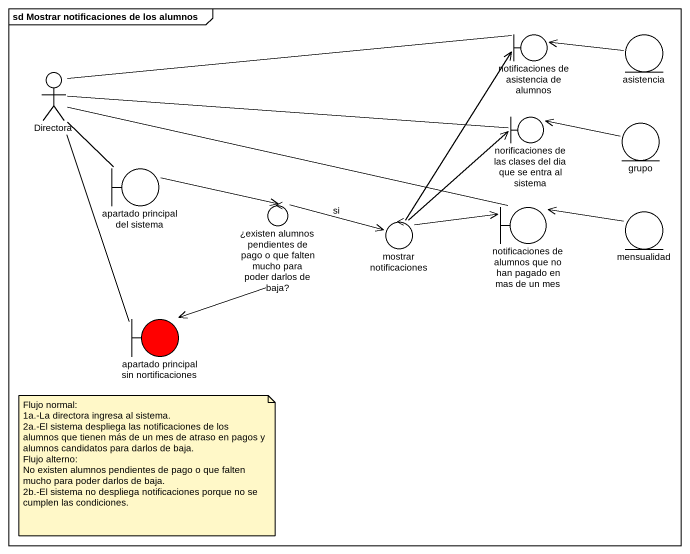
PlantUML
@startuml
mainframe sd Mostrar notificaciones de los alumnos
boundary "notificaciones de asistencia de alumnos" as notificaciones_de
entity asistencia
actor Directora
boundary "norificaciones de las clases del dia que se entra al sistema" as norificaciones_de_las
entity grupo
boundary "apartado principal del sistema" as apartado_principal_del
control "¿existen alumnos pendientes de pago o que falten mucho para poder darlos de baja?" as existen_alumnos_pendientes
control "mostrar notificaciones" as mostrar_notificaciones
boundary "notificaciones de alumnos que no han pagado en mas de un mes" as notificaciones_de_alumnos
entity mensualidad
boundary "apartado principal sin nortificaciones" as apartado_principal_sin #FF0000
notificaciones_de -left- Directora
asistencia -left-> notificaciones_de
Directora -- apartado_principal_del
norificaciones_de_las -left- Directora
grupo -left-> norificaciones_de_las
apartado_principal_del -right-> existen_alumnos_pendientes
existen_alumnos_pendientes -right-> mostrar_notificaciones : si
existen_alumnos_pendientes --> apartado_principal_sin
mostrar_notificaciones -up-> notificaciones_de
mostrar_notificaciones -up-> norificaciones_de_las
mostrar_notificaciones -right-> notificaciones_de_alumnos
notificaciones_de_alumnos -left- Directora
mensualidad -left-> notificaciones_de_alumnos
apartado_principal_sin -up- Directora
note as N1
  Flujo normal:
  1a.-La directora ingresa al sistema.
  2a.-El sistema despliega las notificaciones de los alumnos que tienen más de un mes de atraso en pagos y alumnos candidatos para darlos de baja.
  Flujo alterno:
  No existen alumnos pendientes de pago o que falten mucho para poder darlos de baja.
  2b.-El sistema no despliega notificaciones porque no se cumplen las condiciones.
end note
@enduml
